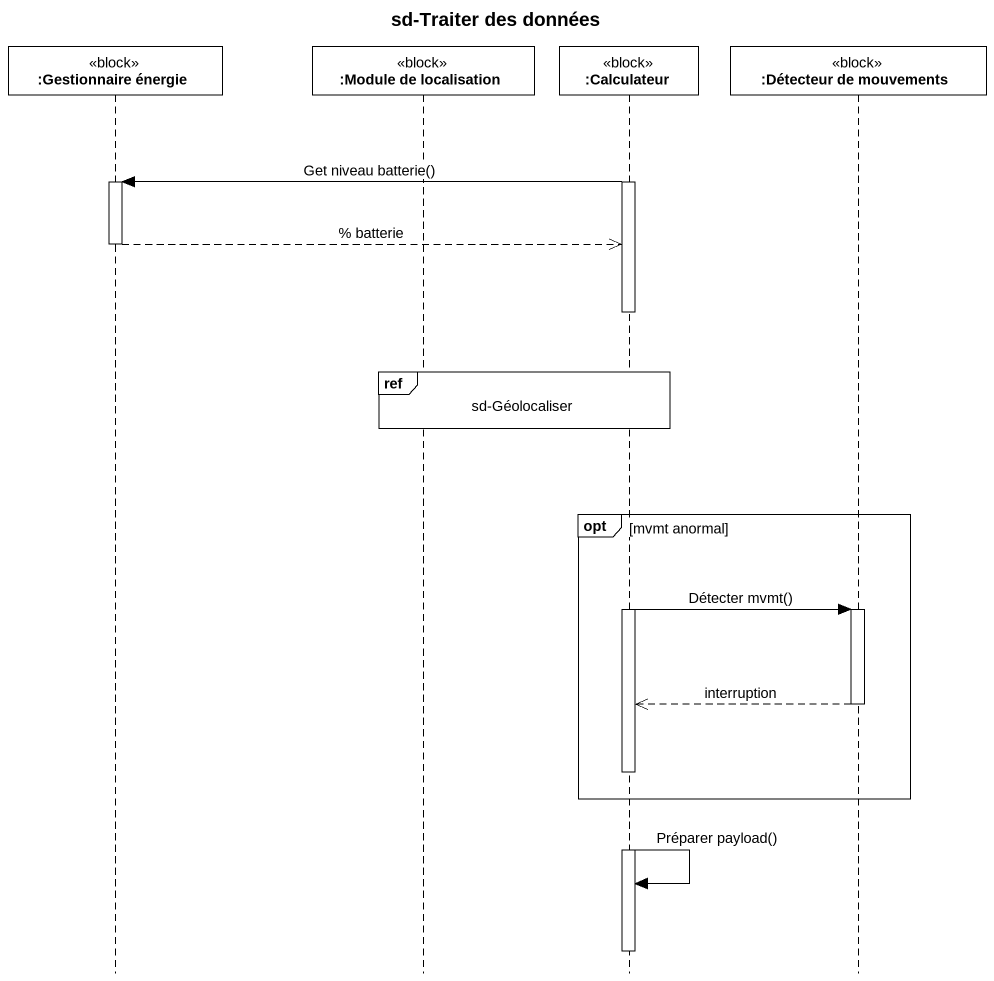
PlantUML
@startuml
title sd-Traiter des données
hide footbox
participant ":Gestionnaire énergie" as Gestionnaire_énergie <<block>>
participant ":Module de localisation" as Module_de_localisation <<block>>
participant ":Calculateur" as Calculateur <<block>>
participant ":Détecteur de mouvements" as Détecteur_de_mouvements <<block>>

activate Calculateur
Calculateur -> Gestionnaire_énergie : Get niveau batterie()
activate Gestionnaire_énergie
Gestionnaire_énergie -->> Calculateur : % batterie
deactivate Gestionnaire_énergie
ref over Module_de_localisation, Calculateur : sd-Géolocaliser
opt mvmt anormal
  Calculateur -> Détecteur_de_mouvements : Détecter mvmt()
  activate Détecteur_de_mouvements
  Détecteur_de_mouvements -->> Calculateur : interruption
  deactivate Détecteur_de_mouvements
end
Calculateur -> Calculateur : Préparer payload()
deactivate Calculateur
@enduml
